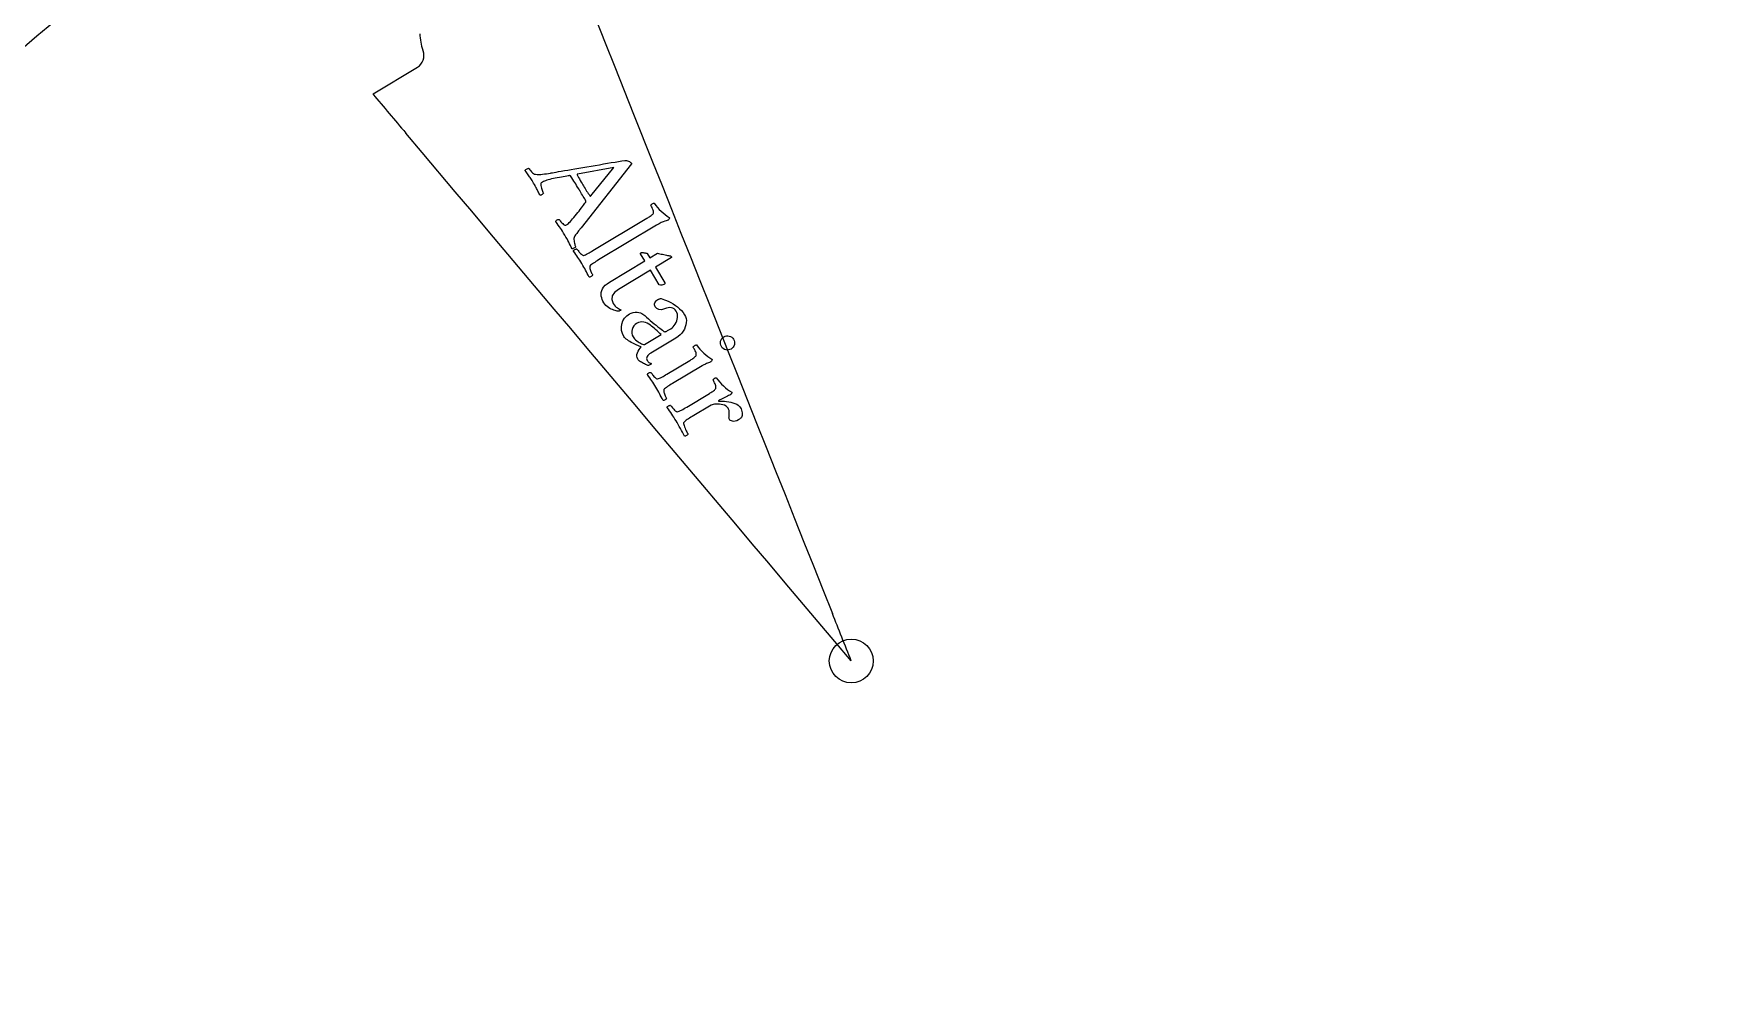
# Model space of a CAD drawing. Header units: millimetres. Extents: x -49 to 68, y -60 to 68.
# Drawn here: x -25.81 to 5.75, y 32.53 to 50.15 of the extents above; entities that cross this region are included whole.
import ezdxf

# ---------------------------------------------------------------- set-up
doc = ezdxf.new("R2010")
doc.units = ezdxf.units.MM
for name, color, linetype in [('CUT_INNER', 6, 'Continuous'), ('CUT_OUTER', 1, 'Continuous'), ('ENGRAVE', 7, 'Continuous'), ('TEXT', 5, 'Continuous')]:
    doc.layers.add(name, color=color, linetype=linetype)

msp = doc.modelspace()

# ---------------------------------------------------------------- linework, layer by layer
at = {"layer": 'CUT_INNER'}
for points in [[(-15.3107, 50.4249), (-15.1339, 49.9808), (-14.9572, 49.5368), (-14.7804, 49.0928), (-14.6036, 48.6488), (-14.2501, 47.7607), (-14.0733, 47.3167), (-13.8966, 46.8727), (-13.7198, 46.4287), (-13.543, 45.9847), (-13.3663, 45.5406), (-13.1895, 45.0966), (-13.0127, 44.6526), (-12.836, 44.2086), (-12.6592, 43.7646), (-12.3057, 42.8765), (-12.1289, 42.4325), (-11.9522, 41.9885), (-11.7754, 41.5445), (-11.5986, 41.1004), (-11.4219, 40.6564), (-11.2451, 40.2124), (-11.0683, 39.7684), (-10.8916, 39.3244)], [(-18.5384, 49.8309), (-18.5441, 49.8457)], [(-19.4773, 49.0271), (-19.4725, 49.0303), (-18.6434, 49.5272)], [(-10.5388, 38.4375), (-10.542, 38.441), (-10.8463, 38.8015), (-11.1546, 39.1667), (-11.7711, 39.8971), (-12.0794, 40.2623), (-12.3876, 40.6275), (-12.6959, 40.9927), (-13.0041, 41.3579), (-13.3124, 41.7231), (-13.6207, 42.0883), (-14.2372, 42.8187), (-14.5455, 43.184), (-15.162, 43.9144), (-15.4703, 44.2796), (-15.7785, 44.6448), (-16.0868, 45.01), (-17.3198, 46.4708), (-17.6281, 46.836), (-17.9364, 47.2012), (-18.5529, 47.9316), (-18.8612, 48.2968)]]:
    msp.add_lwpolyline(points, dxfattribs=at)
for centre, radius, start, end in [((-0.0005, 19.5462), 39.9616, 120.23522, 182.63077), ((-17.5614, 50.1727), 1.0356, 181.17929, 198.40252), ((-18.7719, 49.7417), 0.25, 300.9375, 20.90289), ((617.1785, 585.4844), 832.5365, 220.118073, 220.1838314), ((-939.2918, -330.5311), 999.3598, 21.6665942, 21.7213137)]:
    msp.add_arc(centre, radius, start, end, dxfattribs=at)
at = {"layer": 'CUT_OUTER'}
msp.add_arc((0, 19.5459), 48.8541, 346.06601, 202.73839, dxfattribs=at)
at = {"layer": 'ENGRAVE'}
for centre, radius in [((0, 19.5457), 45.1196), ((-10.538, 38.4363), 0.4104)]:
    msp.add_circle(centre, radius, dxfattribs=at)
at = {"layer": 'TEXT'}
for points in [[(-16.1594, 47.55), (-16.155, 47.5508), (-16.1418, 47.553), (-16.1197, 47.5568), (-16.0889, 47.5621), (-16.0504, 47.5688), (-16.0058, 47.5766), (-15.9549, 47.5856), (-15.8977, 47.5957), (-15.8356, 47.6066), (-15.77, 47.6178), (-15.7008, 47.6294), (-15.628, 47.6414), (-15.553, 47.6537), (-15.477, 47.6664), (-15.4001, 47.6794), (-15.3221, 47.6929), (-15.2445, 47.7063), (-15.1685, 47.7194), (-15.094, 47.7322), (-15.0212, 47.7446), (-14.9512, 47.7564), (-14.8856, 47.7675), (-14.8242, 47.7778), (-14.7671, 47.7873), (-14.7539, 47.787), (-14.7383, 47.7843), (-14.7206, 47.7791), (-14.7006, 47.7716), (-14.6814, 47.7629), (-14.6664, 47.7543), (-14.6554, 47.7459), (-14.6485, 47.7377), (-14.6473, 47.7355), (-14.6465, 47.7337), (-14.6461, 47.7322), (-14.6461, 47.7311), (-14.6463, 47.7299), (-14.6464, 47.7282), (-14.6463, 47.7259), (-14.6461, 47.7232), (-15.5874, 46.5268), (-15.6339, 46.4678), (-15.6684, 46.4234), (-15.6911, 46.3937), (-15.702, 46.3787), (-15.7101, 46.364), (-15.7156, 46.3471), (-15.7186, 46.3279), (-15.7191, 46.3065), (-15.7176, 46.2843), (-15.7148, 46.263), (-15.7107, 46.2424), (-15.7053, 46.2226), (-15.6997, 46.205), (-15.6948, 46.1912), (-15.6908, 46.181), (-15.6876, 46.1745), (-15.6919, 46.1665), (-15.6986, 46.1591), (-15.7079, 46.1522), (-15.7196, 46.1457), (-15.7313, 46.1403), (-15.7406, 46.1363), (-15.7473, 46.1339), (-15.7516, 46.1329), (-15.7692, 46.1673), (-15.7858, 46.1998), (-15.8015, 46.2305), (-15.8163, 46.2593), (-15.8317, 46.2884), (-15.849, 46.3199), (-15.8684, 46.3538), (-15.8898, 46.39), (-15.9129, 46.4279), (-15.9343, 46.4622), (-15.9542, 46.4929), (-15.9725, 46.5199), (-15.9911, 46.5468), (-16.0118, 46.577), (-16.0348, 46.6104), (-16.0598, 46.6471), (-16.0567, 46.6544), (-16.051, 46.6615), (-16.0428, 46.6683), (-16.032, 46.6749), (-16.0205, 46.6803), (-16.0102, 46.6836), (-16.001, 46.6848), (-15.993, 46.684), (-15.9853, 46.6723), (-15.9748, 46.6583), (-15.9616, 46.642), (-15.9456, 46.6234), (-15.9289, 46.6057), (-15.9135, 46.5918), (-15.8995, 46.5819), (-15.8869, 46.576), (-15.8789, 46.5752), (-15.8699, 46.5767), (-15.8598, 46.5804), (-15.8486, 46.5862), (-15.8368, 46.5946), (-15.8226, 46.607), (-15.8058, 46.6236), (-15.7864, 46.6442), (-15.7654, 46.6678), (-15.7433, 46.6934), (-15.7203, 46.7211), (-15.6962, 46.7507), (-15.6719, 46.7811), (-15.648, 46.8113), (-15.6245, 46.8413), (-15.6015, 46.871), (-15.5797, 46.8992), (-15.56, 46.9249), (-15.5422, 46.9479), (-15.5265, 46.9684), (-15.5136, 46.9851), (-15.5044, 46.9971), (-15.4988, 47.0043), (-15.497, 47.0067), (-15.4969, 47.0071), (-15.4965, 47.0085), (-15.4959, 47.0109), (-15.4951, 47.0142), (-15.4945, 47.0177), (-15.4944, 47.0209), (-15.4949, 47.0238), (-15.4961, 47.0263), (-15.5062, 47.0455), (-15.5178, 47.0665), (-15.5309, 47.0894), (-15.5456, 47.1142), (-15.5607, 47.1395), (-15.5753, 47.1639), (-15.5894, 47.1874), (-15.603, 47.21), (-15.6065, 47.2159), (-15.61, 47.2217), (-15.6135, 47.2275), (-15.617, 47.2334), (-15.6204, 47.2391), (-15.6237, 47.2445), (-15.6267, 47.2496), (-15.6296, 47.2544), (-15.6499, 47.2881), (-15.6688, 47.3191), (-15.6862, 47.3474), (-15.7022, 47.3729), (-15.7188, 47.3987), (-15.7379, 47.4278), (-15.7595, 47.4601), (-15.7837, 47.4956), (-15.7847, 47.4968), (-15.7863, 47.498), (-15.7886, 47.4993), (-15.7914, 47.5005), (-15.7942, 47.5017), (-15.7962, 47.5025), (-15.7973, 47.503), (-15.7977, 47.5031), (-15.8013, 47.5025), (-15.812, 47.5005), (-15.8299, 47.4972), (-15.855, 47.4926), (-15.885, 47.4872), (-15.9177, 47.4813), (-15.9531, 47.4749), (-15.9912, 47.4682), (-16.03, 47.4611), (-16.0673, 47.4539), (-16.1031, 47.4467), (-16.1375, 47.4393), (-16.1713, 47.432), (-16.2016, 47.4243), (-16.2284, 47.416), (-16.2518, 47.4073), (-16.2722, 47.3986), (-16.2901, 47.3903), (-16.3055, 47.3826), (-16.3184, 47.3753), (-16.3292, 47.3657), (-16.336, 47.3524), (-16.3388, 47.3354), (-16.3376, 47.3146), (-16.3336, 47.2921), (-16.3281, 47.2702), (-16.3211, 47.2488), (-16.3126, 47.2279), (-16.3042, 47.2092), (-16.2974, 47.1945), (-16.2922, 47.1838), (-16.2886, 47.1771), (-16.2908, 47.1728), (-16.2958, 47.1673), (-16.3033, 47.1606), (-16.3136, 47.1526), (-16.3246, 47.145), (-16.3346, 47.1393), (-16.3434, 47.1353), (-16.3512, 47.1332), (-16.3629, 47.1554), (-16.3736, 47.1758), (-16.3833, 47.1947), (-16.3921, 47.212), (-16.4004, 47.2285), (-16.4086, 47.245), (-16.4169, 47.2614), (-16.4252, 47.2779), (-16.4344, 47.2956), (-16.4454, 47.3155), (-16.4581, 47.3377), (-16.4726, 47.3623), (-16.4876, 47.3869), (-16.5016, 47.4093), (-16.5146, 47.4294), (-16.5268, 47.4474), (-16.5385, 47.4642), (-16.5501, 47.481), (-16.5618, 47.4979), (-16.5735, 47.5147), (-16.5859, 47.5327), (-16.5996, 47.553), (-16.6148, 47.5757), (-16.6314, 47.6007), (-16.629, 47.6049), (-16.6239, 47.61), (-16.6158, 47.616), (-16.605, 47.6229), (-16.5933, 47.6295), (-16.583, 47.6345), (-16.5738, 47.638), (-16.566, 47.6399), (-16.5579, 47.628), (-16.5463, 47.6132), (-16.5313, 47.5955), (-16.5127, 47.5749), (-16.4929, 47.5556), (-16.4739, 47.5414), (-16.456, 47.5324), (-16.4389, 47.5286), (-16.4059, 47.5255), (-16.3724, 47.5244), (-16.3384, 47.5254), (-16.3038, 47.5286), (-16.2687, 47.5331), (-16.2329, 47.5381), (-16.1965, 47.5438), (-16.1594, 47.55)], [(-14.9733, 47.6542), (-15.6543, 47.5288), (-15.6545, 47.5285), (-15.6552, 47.5278), (-15.6565, 47.5265), (-15.6582, 47.5248), (-15.6599, 47.5229), (-15.6609, 47.5212), (-15.6612, 47.5197), (-15.6608, 47.5185), (-15.6479, 47.4945), (-15.6336, 47.4685), (-15.6178, 47.4403), (-15.6006, 47.41), (-15.5834, 47.3803), (-15.568, 47.3537), (-15.5542, 47.3303), (-15.5422, 47.31), (-15.5263, 47.2839), (-15.511, 47.2592), (-15.4961, 47.2361), (-15.4817, 47.2144), (-15.4673, 47.193), (-15.4522, 47.1705), (-15.4366, 47.147), (-15.4203, 47.1225), (-15.4187, 47.1206), (-15.4166, 47.1196), (-15.414, 47.1195), (-15.411, 47.1202), (-15.4081, 47.1212), (-15.4061, 47.122), (-15.4048, 47.1224), (-15.4044, 47.1225)], [(-14.3545, 46.7066), (-14.3411, 46.7148), (-14.3264, 46.7239), (-14.3104, 46.7339), (-14.2933, 46.7449), (-14.2768, 46.7563), (-14.2628, 46.7675), (-14.2513, 46.7787), (-14.2423, 46.7897), (-14.2346, 46.8034), (-14.2316, 46.8196), (-14.2333, 46.8383), (-14.2397, 46.8596), (-14.2491, 46.8823), (-14.2599, 46.9051), (-14.2719, 46.9282), (-14.2852, 46.9514), (-14.2841, 46.9536), (-14.2792, 46.9579), (-14.2705, 46.9641), (-14.2581, 46.9725), (-14.2452, 46.9803), (-14.2351, 46.9851), (-14.2277, 46.9868), (-14.2231, 46.9855), (-14.1917, 46.946), (-14.1588, 46.9081), (-14.1243, 46.872), (-14.0883, 46.8376), (-14.0514, 46.8049), (-14.0141, 46.774), (-13.9765, 46.7449), (-13.9386, 46.7176), (-13.9366, 46.7125), (-13.9364, 46.7066), (-13.9378, 46.6999), (-13.9409, 46.6924), (-13.9452, 46.685), (-13.9498, 46.6787), (-13.955, 46.6736), (-13.9606, 46.6695), (-13.9643, 46.6684), (-13.9754, 46.665), (-13.9938, 46.6594), (-14.0197, 46.6515), (-14.0516, 46.6401), (-14.088, 46.6237), (-14.129, 46.6024), (-14.1747, 46.5761), (-15.2592, 45.9261), (-15.2844, 45.9109), (-15.3087, 45.896), (-15.332, 45.8816), (-15.3543, 45.8675), (-15.3748, 45.8537), (-15.3927, 45.8401), (-15.4079, 45.8267), (-15.4204, 45.8136), (-15.4238, 45.8063), (-15.4251, 45.7961), (-15.4242, 45.783), (-15.4212, 45.7671), (-15.4165, 45.7496), (-15.4108, 45.7319), (-15.4041, 45.7142), (-15.3962, 45.6962), (-15.3883, 45.6796), (-15.3815, 45.6657), (-15.3757, 45.6546), (-15.371, 45.6462), (-15.3746, 45.6398), (-15.3805, 45.633), (-15.3886, 45.6259), (-15.3988, 45.6184), (-15.4097, 45.612), (-15.4195, 45.608), (-15.4285, 45.6063), (-15.4364, 45.607), (-15.4546, 45.6424), (-15.4716, 45.6757), (-15.4876, 45.7068), (-15.5025, 45.7358), (-15.5176, 45.7645), (-15.5342, 45.7946), (-15.5523, 45.8263), (-15.5718, 45.8594), (-15.5912, 45.8912), (-15.61, 45.9211), (-15.6283, 45.9492), (-15.6461, 45.9754), (-15.6643, 46.0017), (-15.684, 46.03), (-15.7052, 46.0606), (-15.7278, 46.0932), (-15.7247, 46.1005), (-15.719, 46.1076), (-15.7108, 46.1144), (-15.7, 46.121), (-15.6886, 46.1265), (-15.6786, 46.1302), (-15.6698, 46.1322), (-15.6624, 46.1324), (-15.6572, 46.1243), (-15.6503, 46.1142), (-15.6415, 46.102), (-15.6308, 46.0877), (-15.619, 46.0728), (-15.6066, 46.0586), (-15.5937, 46.0451), (-15.5802, 46.0323), (-15.5673, 46.0218), (-15.5562, 46.0149), (-15.547, 46.0117), (-15.5395, 46.0122), (-15.522, 46.0171), (-15.503, 46.0242), (-15.4826, 46.0335), (-15.4608, 46.0451), (-15.4378, 46.0582), (-15.4141, 46.0719), (-15.3895, 46.0863), (-15.3642, 46.1014)], [(-14.1965, 45.791), (-14.02, 45.4965), (-14.0185, 45.4905), (-14.0212, 45.4839), (-14.0279, 45.4769), (-14.0387, 45.4694), (-14.0573, 45.4611), (-14.0781, 45.457), (-14.101, 45.4571), (-14.1261, 45.4615), (-14.29, 45.735), (-14.8884, 45.3764), (-14.9645, 45.3178), (-15.0058, 45.2543), (-15.0124, 45.1858), (-14.9843, 45.1124), (-14.9679, 45.088), (-14.9496, 45.0664), (-14.9294, 45.0476), (-14.9072, 45.0315), (-14.8859, 45.0182), (-14.8684, 45.0079), (-14.8546, 45.0004), (-14.8446, 44.9959), (-14.8445, 44.9918), (-14.8461, 44.9879), (-14.8494, 44.9841), (-14.8544, 44.9805), (-14.8666, 44.974), (-14.8774, 44.9699), (-14.8869, 44.9682), (-14.8951, 44.9689), (-14.9107, 44.9721), (-14.9291, 44.9766), (-14.9503, 44.9825), (-14.9743, 44.9897), (-14.9997, 44.9986), (-15.0252, 45.0096), (-15.0507, 45.0228), (-15.0764, 45.0381), (-15.101, 45.0559), (-15.1233, 45.0767), (-15.1435, 45.1003), (-15.1614, 45.1269), (-15.1775, 45.1567), (-15.1906, 45.1876), (-15.2009, 45.2197), (-15.2083, 45.2529), (-15.2114, 45.2866), (-15.209, 45.3204), (-15.201, 45.3541), (-15.1874, 45.3877), (-15.167, 45.4208), (-15.1383, 45.4529), (-15.1015, 45.4839), (-15.0565, 45.5138), (-14.3951, 45.9103), (-14.4749, 46.0435), (-14.4757, 46.046), (-14.4753, 46.0488), (-14.4737, 46.052), (-14.471, 46.0554), (-14.4677, 46.0588), (-14.4647, 46.0616), (-14.462, 46.0638), (-14.4595, 46.0655), (-14.4558, 46.0665), (-14.4495, 46.0667), (-14.4405, 46.0661), (-14.4289, 46.0648), (-14.4159, 46.0629), (-14.4031, 46.0608), (-14.3902, 46.0584), (-14.3775, 46.0559), (-14.3663, 46.0535), (-14.3584, 46.0518), (-14.3536, 46.0508), (-14.352, 46.0505), (-14.3016, 45.9663), (-14.159, 46.0518), (-14.1383, 46.0476), (-14.116, 46.043), (-14.0921, 46.038), (-14.0665, 46.0326), (-14.0406, 46.0271), (-14.0157, 46.0221), (-13.9919, 46.0174), (-13.9691, 46.0131), (-13.9493, 46.0095), (-13.9347, 46.0068), (-13.9251, 46.0049), (-13.9207, 46.004), (-13.9137, 46.0016), (-13.9076, 45.998), (-13.9023, 45.9933), (-13.898, 45.9874), (-13.8951, 45.9815), (-13.894, 45.9767), (-13.8948, 45.973), (-13.8973, 45.9703)], [(-13.652, 44.9038), (-13.6353, 44.87), (-13.6245, 44.8341), (-13.6196, 44.796), (-13.6205, 44.7559), (-13.627, 44.715), (-13.6386, 44.6747), (-13.6554, 44.6352), (-13.6774, 44.5963), (-13.7044, 44.5592), (-13.7364, 44.5252), (-13.7734, 44.4941), (-13.8153, 44.466), (-14.2851, 44.1844), (-14.3059, 44.1705), (-14.3239, 44.1556), (-14.339, 44.1396), (-14.3513, 44.1225), (-14.3594, 44.1047), (-14.362, 44.0867), (-14.359, 44.0684), (-14.3506, 44.0498), (-14.3404, 44.0349), (-14.3296, 44.0227), (-14.318, 44.0134), (-14.3058, 44.0068), (-14.2944, 44.0021), (-14.2855, 43.9983), (-14.2792, 43.9953), (-14.2754, 43.9933), (-14.2745, 43.9908), (-14.2747, 43.9881), (-14.2759, 43.9852), (-14.2782, 43.982), (-14.2809, 43.979), (-14.2836, 43.9764), (-14.2861, 43.9743), (-14.2885, 43.9727), (-14.3013, 43.966), (-14.3142, 43.9613), (-14.327, 43.9585), (-14.3399, 43.9578), (-14.3512, 43.962), (-14.3649, 43.9678), (-14.3812, 43.975), (-14.3999, 43.9837), (-14.4197, 43.9935), (-14.4391, 44.004), (-14.458, 44.015), (-14.4766, 44.0268), (-14.4936, 44.0389), (-14.5079, 44.0513), (-14.5196, 44.0638), (-14.5286, 44.0766), (-14.5399, 44.1023), (-14.5442, 44.1304), (-14.5416, 44.1608), (-14.5321, 44.1936), (-14.518, 44.226), (-14.5015, 44.2552), (-14.4828, 44.2813), (-14.4617, 44.3041), (-14.4711, 44.3069), (-14.4844, 44.3115), (-14.5016, 44.318), (-14.5227, 44.3263), (-14.5462, 44.3362), (-14.5706, 44.3473), (-14.5959, 44.3596), (-14.6222, 44.3731), (-14.6485, 44.3875), (-14.6738, 44.4022), (-14.6981, 44.4173), (-14.7215, 44.4327), (-14.7426, 44.4484), (-14.7604, 44.4638), (-14.7746, 44.4792), (-14.7855, 44.4945), (-14.813, 44.5512), (-14.8285, 44.6093), (-14.8318, 44.6686), (-14.823, 44.7293), (-14.8031, 44.7871), (-14.7732, 44.8378), (-14.7333, 44.8813), (-14.6834, 44.9178), (-14.6481, 44.9357), (-14.6125, 44.9472), (-14.5764, 44.9525), (-14.5399, 44.9514), (-14.5055, 44.9459), (-14.4758, 44.9378), (-14.4506, 44.9272), (-14.4301, 44.914), (-14.398, 44.8874), (-14.3644, 44.8593), (-14.3291, 44.8294), (-14.2923, 44.798), (-14.2552, 44.7664), (-14.219, 44.7359), (-14.1837, 44.7067), (-14.1494, 44.6788), (-14.1176, 44.6533), (-14.0901, 44.6317), (-14.0669, 44.6138), (-14.048, 44.5997), (-14.0392, 44.5935), (-14.031, 44.5893), (-14.0234, 44.5871), (-14.0164, 44.5869), (-14.0087, 44.5887), (-13.9989, 44.5927), (-13.9869, 44.5986), (-13.9727, 44.6067), (-13.912, 44.6431), (-13.8873, 44.6601), (-13.8647, 44.6802), (-13.8442, 44.7034), (-13.8257, 44.7298), (-13.81, 44.7583), (-13.7978, 44.7878), (-13.789, 44.8185), (-13.7836, 44.8503), (-13.7825, 44.8822), (-13.7865, 44.9129), (-13.7957, 44.9426), (-13.8099, 44.9712), (-13.8287, 44.9971), (-13.8498, 45.0164), (-13.8733, 45.0291), (-13.8992, 45.0352), (-13.9276, 45.0359), (-13.9585, 45.0322), (-13.9921, 45.0242), (-14.0282, 45.0119), (-14.085, 44.9977), (-14.133, 44.9999), (-14.1721, 45.0186), (-14.2025, 45.0536), (-14.2111, 45.0723), (-14.2147, 45.0912), (-14.2131, 45.1101), (-14.2064, 45.1291), (-14.1961, 45.147), (-14.1838, 45.1629), (-14.1694, 45.1766), (-14.1529, 45.1882), (-14.1484, 45.1904), (-14.1419, 45.1931), (-14.1335, 45.1962), (-14.1232, 45.1996), (-14.1124, 45.2027), (-14.1028, 45.2047), (-14.0943, 45.2056), (-14.087, 45.2054), (-14.0582, 45.1962), (-14.0258, 45.1841), (-13.9895, 45.1691), (-13.9496, 45.1511), (-13.9078, 45.1302), (-13.8663, 45.1062), (-13.8248, 45.0791), (-13.7835, 45.049), (-13.7444, 45.0161), (-13.7094, 44.981), (-13.6786, 44.9435), (-13.652, 44.9038)], [(-14.6154, 44.4916), (-14.602, 44.472), (-14.5858, 44.4529), (-14.5668, 44.4343), (-14.5448, 44.4163), (-14.5218, 44.3995), (-14.4993, 44.3848), (-14.4775, 44.3721), (-14.4563, 44.3614), (-14.4373, 44.3533), (-14.422, 44.3486), (-14.4105, 44.3471), (-14.4028, 44.349), (-14.0919, 44.5353), (-14.1136, 44.5545), (-14.1378, 44.5761), (-14.1647, 44.6001), (-14.1942, 44.6264), (-14.2232, 44.6522), (-14.2483, 44.6743), (-14.2697, 44.6926), (-14.2872, 44.7073), (-14.3176, 44.7286), (-14.3491, 44.7457), (-14.3816, 44.7586), (-14.4152, 44.7672), (-14.4492, 44.7705), (-14.4828, 44.7672), (-14.516, 44.7574), (-14.5489, 44.7411), (-14.5778, 44.72), (-14.6015, 44.6945), (-14.62, 44.6645), (-14.6333, 44.6302), (-14.6402, 44.5941), (-14.6395, 44.5589), (-14.6312, 44.5248), (-14.6154, 44.4916)], [(-12.919, 44.4917), (-12.8951, 44.5031), (-12.8704, 44.5094), (-12.8447, 44.5104), (-12.818, 44.5062), (-12.7926, 44.4973), (-12.7704, 44.4843), (-12.7514, 44.4672), (-12.7358, 44.4459), (-12.7244, 44.422), (-12.7182, 44.3972), (-12.7172, 44.3715), (-12.7214, 44.3449), (-12.7302, 44.3194), (-12.7432, 44.2973), (-12.7604, 44.2783), (-12.7817, 44.2627), (-12.8055, 44.2513), (-12.8303, 44.2451), (-12.856, 44.2441), (-12.8826, 44.2482), (-12.9081, 44.2571), (-12.9303, 44.2701), (-12.9492, 44.2873), (-12.9649, 44.3086), (-12.9763, 44.3324), (-12.9825, 44.3572), (-12.9835, 44.3829), (-12.9793, 44.4095), (-12.9704, 44.435), (-12.9574, 44.4572), (-12.9403, 44.4761), (-12.919, 44.4917)], [(-13.8765, 43.6192), (-13.9017, 43.604), (-13.9259, 43.5891), (-13.9492, 43.5747), (-13.9716, 43.5606), (-13.9921, 43.5468), (-14.01, 43.5332), (-14.0252, 43.5198), (-14.0377, 43.5067), (-14.0411, 43.4994), (-14.0424, 43.4892), (-14.0415, 43.4761), (-14.0385, 43.4602), (-14.0339, 43.4427), (-14.0283, 43.4253), (-14.0217, 43.4079), (-14.0142, 43.3905), (-14.0066, 43.3744), (-14, 43.3609), (-13.9944, 43.35), (-13.9897, 43.3417), (-13.9933, 43.3352), (-13.9992, 43.3284), (-14.0073, 43.3213), (-14.0175, 43.3139), (-14.0283, 43.3075), (-14.0382, 43.3034), (-14.0472, 43.3018), (-14.0551, 43.3024), (-14.0732, 43.3378), (-14.0901, 43.3708), (-14.1059, 43.4016), (-14.1205, 43.4301), (-14.1353, 43.4582), (-14.1517, 43.488), (-14.1696, 43.5195), (-14.1891, 43.5525), (-14.2085, 43.5844), (-14.2275, 43.6145), (-14.246, 43.6429), (-14.2641, 43.6696), (-14.2826, 43.6964), (-14.3026, 43.7252), (-14.3238, 43.7559), (-14.3465, 43.7886), (-14.3434, 43.7959), (-14.3377, 43.803), (-14.3295, 43.8098), (-14.3187, 43.8164), (-14.3073, 43.8219), (-14.2972, 43.8257), (-14.2885, 43.8276), (-14.2811, 43.8278), (-14.2759, 43.8197), (-14.2688, 43.8094), (-14.2598, 43.7968), (-14.2488, 43.782), (-14.2367, 43.7666), (-14.2241, 43.752), (-14.211, 43.7383), (-14.1975, 43.7254), (-14.1846, 43.7149), (-14.1735, 43.708), (-14.1643, 43.7048), (-14.1568, 43.7053), (-14.1393, 43.7102), (-14.1203, 43.7173), (-14.0999, 43.7266), (-14.0781, 43.7382), (-14.0551, 43.7513), (-14.0314, 43.765), (-14.0068, 43.7794), (-13.9815, 43.7945), (-13.5561, 44.0495), (-13.5436, 44.0571), (-13.5294, 44.0659), (-13.5136, 44.0759), (-13.4961, 44.0871), (-13.4791, 44.0988), (-13.4647, 44.1102), (-13.453, 44.1215), (-13.4439, 44.1326), (-13.4373, 44.1435), (-13.4342, 44.1567), (-13.4346, 44.1722), (-13.4385, 44.1899), (-13.4447, 44.2084), (-13.4517, 44.2264), (-13.4596, 44.2439), (-13.4684, 44.2609), (-13.4768, 44.2761), (-13.4837, 44.2883), (-13.4889, 44.2975), (-13.4925, 44.3037), (-13.4897, 44.3069), (-13.4845, 44.3116), (-13.477, 44.3177), (-13.4672, 44.3252), (-13.4568, 44.3322), (-13.4474, 44.3371), (-13.439, 44.3397), (-13.4317, 44.3401), (-13.3987, 44.2999), (-13.3646, 44.2612), (-13.3293, 44.2239), (-13.293, 44.1881), (-13.2558, 44.1546), (-13.2181, 44.1242), (-13.1799, 44.0969), (-13.1411, 44.0726), (-13.1393, 44.0675), (-13.1392, 44.0615), (-13.141, 44.0546), (-13.1447, 44.0467), (-13.1492, 44.0391), (-13.1538, 44.0329), (-13.1585, 44.028), (-13.1631, 44.0245), (-13.1684, 44.0218), (-13.1773, 44.0176), (-13.1897, 44.0122), (-13.2057, 44.0054), (-13.2234, 43.9978), (-13.241, 43.9902), (-13.2586, 43.9823), (-13.276, 43.9743), (-13.292, 43.9669), (-13.3051, 43.9605), (-13.3152, 43.9553), (-13.3225, 43.9512)], [(-12.6074, 43.1663), (-12.5955, 43.1436), (-12.5865, 43.12), (-12.5802, 43.0956), (-12.5768, 43.0702), (-12.5762, 43.0455), (-12.5784, 43.0232), (-12.5834, 43.0031), (-12.5911, 42.9854), (-12.5949, 42.9801), (-12.5998, 42.9746), (-12.6057, 42.9689), (-12.6126, 42.963), (-12.6203, 42.957), (-12.6285, 42.9511), (-12.6372, 42.9453), (-12.6463, 42.9396), (-12.6767, 42.9238), (-12.705, 42.9144), (-12.7311, 42.9111), (-12.755, 42.9142), (-12.7756, 42.9208), (-12.7919, 42.9282), (-12.804, 42.9363), (-12.8117, 42.9453), (-12.8176, 42.9575), (-12.8213, 42.9705), (-12.8227, 42.9846), (-12.822, 42.9995), (-12.8203, 43.0146), (-12.819, 43.0291), (-12.8182, 43.0429), (-12.8177, 43.0561), (-12.8171, 43.0677), (-12.8169, 43.0792), (-12.8173, 43.0906), (-12.8182, 43.1019), (-12.8204, 43.1137), (-12.8248, 43.1269), (-12.8314, 43.1413), (-12.8401, 43.157), (-12.8571, 43.1795), (-12.8786, 43.1979), (-12.9045, 43.2122), (-12.935, 43.2225), (-12.9676, 43.2294), (-13.0002, 43.2338), (-13.0326, 43.2358), (-13.0649, 43.2352), (-13.0947, 43.2326), (-13.1197, 43.2285), (-13.1398, 43.223), (-13.1551, 43.216), (-13.508, 43.0045), (-13.5332, 42.9893), (-13.5575, 42.9744), (-13.5808, 42.96), (-13.6031, 42.9459), (-13.6237, 42.9321), (-13.6415, 42.9185), (-13.6567, 42.9051), (-13.6693, 42.892), (-13.6722, 42.8839), (-13.672, 42.8713), (-13.6687, 42.8542), (-13.6623, 42.8326), (-13.6538, 42.8087), (-13.6443, 42.7846), (-13.6336, 42.7604), (-13.6219, 42.7361), (-13.6107, 42.7138), (-13.6014, 42.6959), (-13.5942, 42.6824), (-13.589, 42.6732), (-13.5927, 42.6667), (-13.5985, 42.6599), (-13.6066, 42.6528), (-13.6168, 42.6454), (-13.6277, 42.639), (-13.6376, 42.635), (-13.6465, 42.6333), (-13.6545, 42.634), (-13.6733, 42.6705), (-13.6925, 42.7073), (-13.7119, 42.7443), (-13.7317, 42.7815), (-13.7517, 42.8183), (-13.7718, 42.8543), (-13.792, 42.8895), (-13.8123, 42.9238), (-13.8319, 42.9561), (-13.8517, 42.9875), (-13.8715, 43.0182), (-13.8914, 43.0479), (-13.9118, 43.0778), (-13.9331, 43.1087), (-13.9551, 43.1408), (-13.9781, 43.1739), (-13.9749, 43.1812), (-13.9692, 43.1883), (-13.961, 43.1951), (-13.9503, 43.2017), (-13.9389, 43.2072), (-13.9288, 43.211), (-13.9201, 43.2129), (-13.9126, 43.2131), (-13.9075, 43.205), (-13.9004, 43.1947), (-13.8913, 43.1821), (-13.8804, 43.1673), (-13.8683, 43.1518), (-13.8556, 43.1373), (-13.8426, 43.1236), (-13.829, 43.1107), (-13.8161, 43.1002), (-13.8051, 43.0933), (-13.7958, 43.0901), (-13.7884, 43.0906), (-13.7708, 43.0955), (-13.7519, 43.1026), (-13.7315, 43.1119), (-13.7096, 43.1235), (-13.6867, 43.1366), (-13.6629, 43.1503), (-13.6384, 43.1647), (-13.6131, 43.1798), (-13.1877, 43.4348), (-13.1752, 43.4424), (-13.161, 43.4512), (-13.1451, 43.4612), (-13.1276, 43.4724), (-13.1106, 43.484), (-13.0963, 43.4955), (-13.0845, 43.5068), (-13.0755, 43.5179), (-13.0689, 43.5288), (-13.0657, 43.542), (-13.0662, 43.5575), (-13.0701, 43.5751), (-13.0763, 43.5937), (-13.0833, 43.6117), (-13.0912, 43.6292), (-13.1, 43.6462), (-13.1084, 43.6614), (-13.1152, 43.6736), (-13.1204, 43.6828), (-13.124, 43.689), (-13.1212, 43.6922), (-13.1161, 43.6969), (-13.1086, 43.703), (-13.0988, 43.7104), (-13.0883, 43.7175), (-13.0789, 43.7224), (-13.0706, 43.725), (-13.0633, 43.7254), (-13.0302, 43.6852), (-12.9961, 43.6465), (-12.9609, 43.6092), (-12.9245, 43.5734), (-12.8874, 43.5399), (-12.8497, 43.5095), (-12.8114, 43.4822), (-12.7727, 43.4579), (-12.7708, 43.4528), (-12.7708, 43.4468), (-12.7726, 43.4398), (-12.7762, 43.432), (-12.7808, 43.4244), (-12.7854, 43.4182), (-12.79, 43.4133), (-12.7947, 43.4098), (-12.8009, 43.4065), (-12.8123, 43.4008), (-12.8291, 43.3927), (-12.8512, 43.3823), (-12.8761, 43.3705), (-12.9009, 43.3585), (-12.9258, 43.3462), (-12.9508, 43.3337), (-12.9736, 43.3222), (-12.9918, 43.3127), (-13.0056, 43.3054), (-13.0148, 43.3001), (-13.0178, 43.298), (-13.0196, 43.2961), (-13.0202, 43.2942), (-13.0198, 43.2924), (-13.0186, 43.2908), (-13.0172, 43.2895), (-13.0157, 43.2886), (-13.0139, 43.2879), (-12.9811, 43.29), (-12.9458, 43.2903), (-12.908, 43.2886), (-12.8676, 43.2851), (-12.8267, 43.2793), (-12.787, 43.2711), (-12.7485, 43.2603), (-12.7113, 43.2469), (-12.6774, 43.2309), (-12.6488, 43.2121), (-12.6255, 43.1906), (-12.6074, 43.1663)]]:
    msp.add_lwpolyline(points, close=True, dxfattribs=at)

doc.saveas('drawing.dxf')
